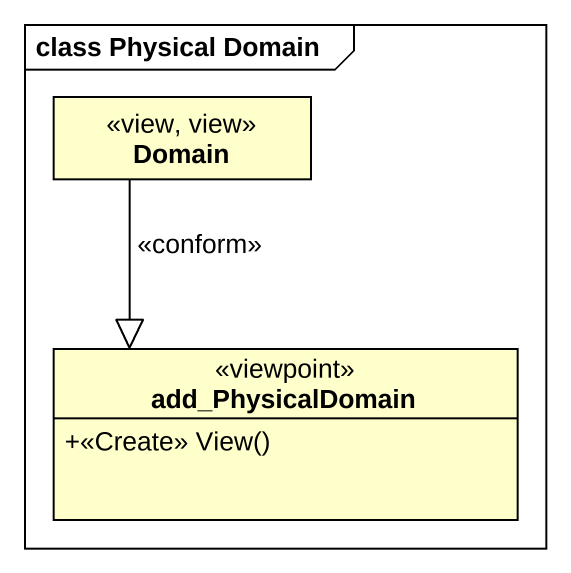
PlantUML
@startuml
mainframe class Physical Domain
hide circle
hide empty members
skinparam classAttributeIconSize 0
class Domain <<view, view>>
class add_PhysicalDomain <<viewpoint>> {
  +<<Create>> View()
}
Domain --|> add_PhysicalDomain : <<conform>>
@enduml
